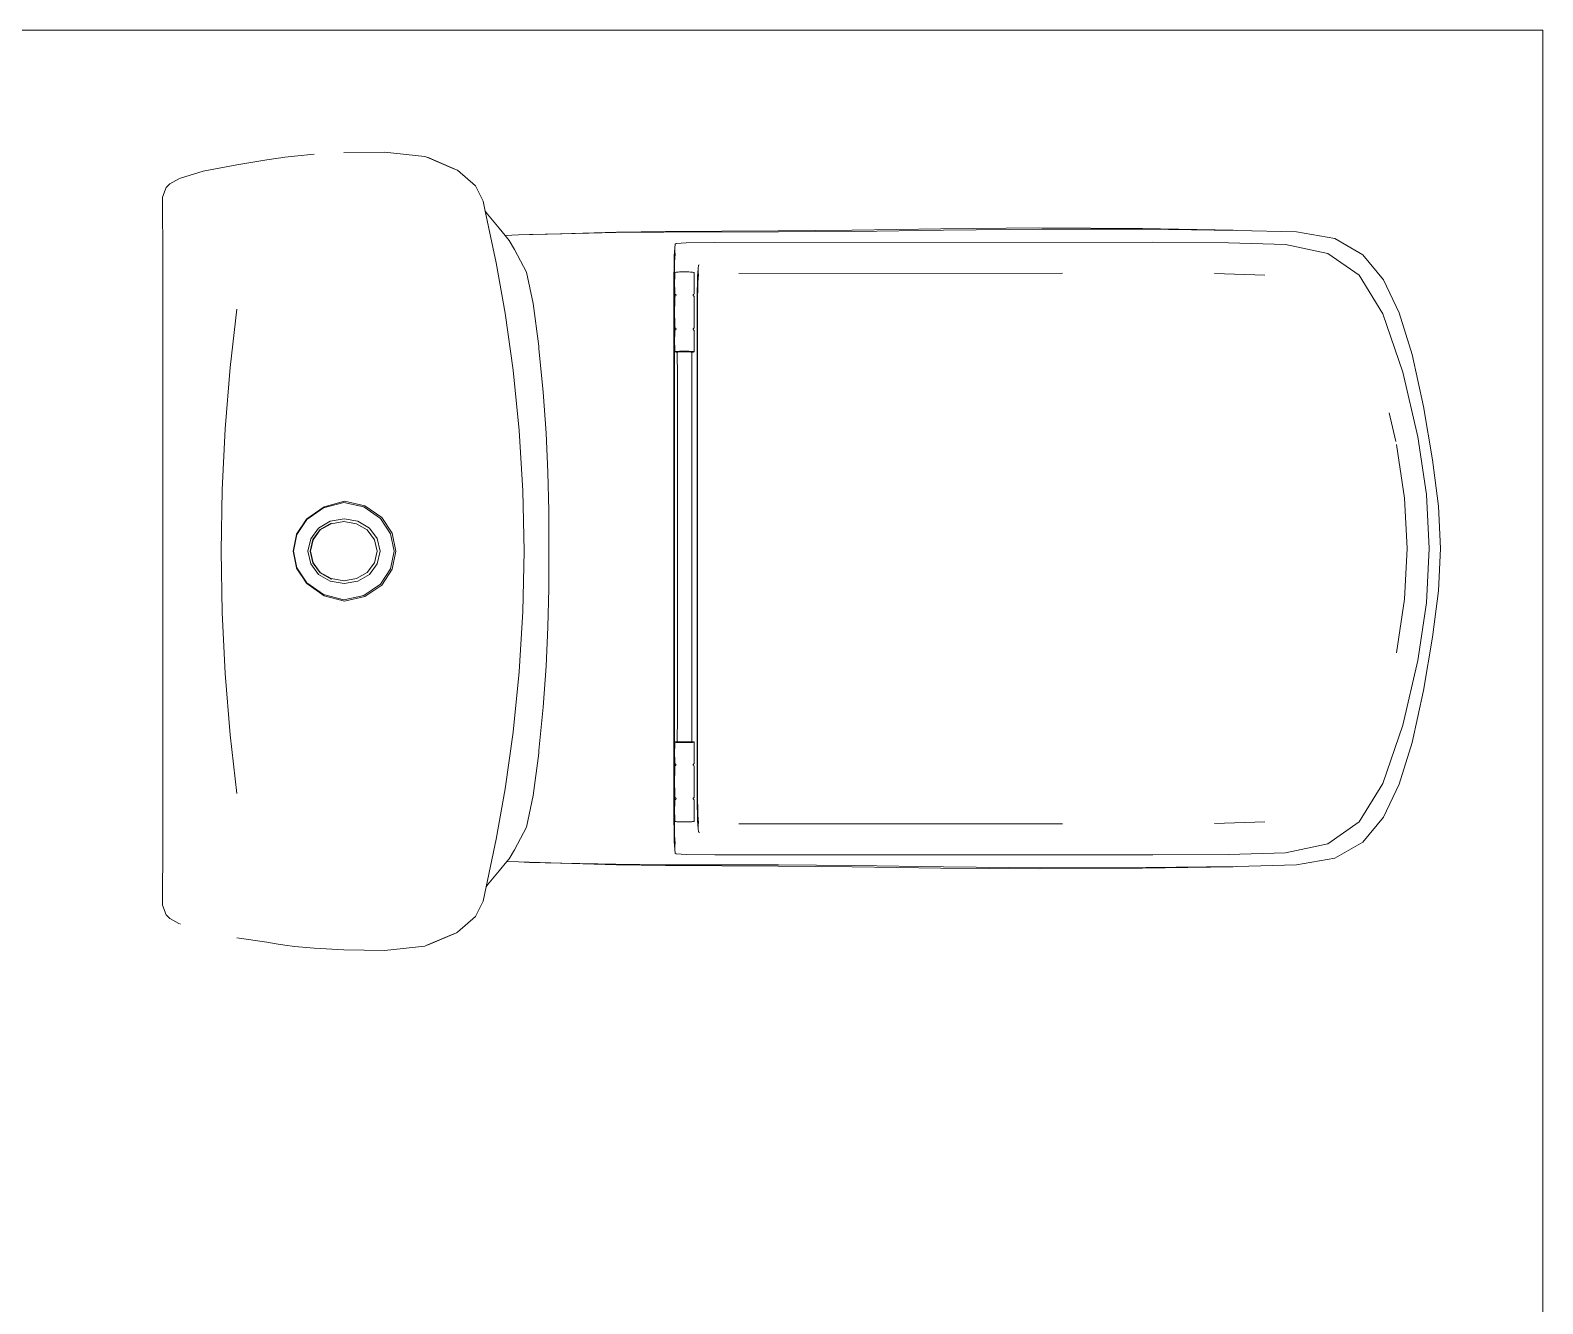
# Model space of a CAD drawing. Header units: inches. Extents: x 242965 to 445791, y 236206 to 423703.
# Drawn here: x 297132 to 298223, y 359868 to 360787 of the extents above; entities that cross this region are included whole.
import ezdxf

# ---------------------------------------------------------------- set-up
doc = ezdxf.new("R2010")
doc.units = ezdxf.units.IN
doc.header["$MEASUREMENT"] = 0
doc.layers.add('8', color=253, linetype='Continuous', lineweight=20)

# ---------------------------------------------------------------- blocks, each defined once
blk = doc.blocks.new('XIBET-MBA')
at = {"layer": '8'}
for p, q in [((408822.6, -34202.3), (408801.1, -34205.7)), ((408822.6, -34202.3), (408830.7, -34201.1)), ((408832.7, -34200.8), (408830.7, -34201.1)), ((408832.7, -34200.8), (408835.6, -34200.3)), ((408842.6, -34199.5), (408835.6, -34200.3)), ((408842.6, -34199.5), (408856.7, -34198.2)), ((408878.2, -34197), (408907.5, -34196.6)), ((408936.6, -34199.7), (408907.5, -34196.6)), ((408936.6, -34199.7), (408937.9, -34200.2)), ((408937.9, -34200.2), (408939, -34200.5)), ((408937.9, -34200.2), (408957.5, -34208.6)), ((408939, -34200.5), (408959.5, -34209.3)), ((408776.8, -34210.3), (408760.3, -34215.4)), ((408776.8, -34210.3), (408801.1, -34205.7)), ((408959.5, -34209.3), (408960.1, -34209.6)), ((408973, -34221), (408960.1, -34209.6)), ((408750.1, -34222.2), (408747.5, -34229.2)), ((408750.7, -34221.5), (408750.1, -34222.2)), ((408750.7, -34221.5), (408752.7, -34219.6)), ((408752.7, -34219.6), (408759.2, -34216)), ((408759.2, -34216), (408760.3, -34215.4)), ((408978.7, -34232), (408973, -34221)), ((408747.7, -34275.4), (408747.5, -34229.2)), ((408980.2, -34239.3), (408978.7, -34232)), ((408980.2, -34239.3), (408981.8, -34241.3)), ((408987.9, -34276.6), (408980.2, -34239.3)), ((408981.8, -34241.3), (408990.1, -34251.6)), ((408994.4, -34256.8), (408990.1, -34251.6)), ((409004.1, -34256.4), (408994.4, -34256.8)), ((408997.3, -34260.4), (408994.4, -34256.8)), ((409035.3, -34255.5), (409004.1, -34256.4)), ((409012.1, -34256), (409004.1, -34256.4)), ((409012.1, -34256), (409034.3, -34255.5)), ((409034.3, -34255.5), (409074.8, -34254.3)), ((409074.4, -34254.7), (409035.3, -34255.5)), ((409074.4, -34254.7), (409109, -34254.4)), ((409074.8, -34254.3), (409110.1, -34253.9)), ((409109, -34254.4), (409191.6, -34254.2)), ((409110.1, -34253.9), (409191.3, -34253.4)), ((409191.3, -34253.4), (409244.8, -34252.9)), ((409246.5, -34253.9), (409191.6, -34254.2)), ((409244.8, -34252.9), (409308.6, -34251.9)), ((409246.5, -34253.9), (409310.6, -34252.9)), ((409308.6, -34251.9), (409379.4, -34251.3)), ((409310.6, -34252.9), (409381.4, -34252.1)), ((409379.4, -34251.3), (409454.1, -34251.8)), ((409381.4, -34252.1), (409456.4, -34252.3)), ((409454.1, -34251.8), (409519.4, -34253)), ((409456.4, -34252.3), (409522.2, -34253.1)), ((409519.4, -34253), (409522.2, -34253.1)), ((409522.2, -34253.1), (409565.2, -34254.2)), ((409565.2, -34254.2), (409592.9, -34259)), ((409001.3, -34266.9), (408997.3, -34260.4)), ((409001.3, -34266.9), (409010, -34283.2)), ((409116.3, -34271.7), (409116.8, -34265.6)), ((409117.2, -34263), (409116.8, -34265.6)), ((409116.8, -34265.6), (409116.8, -34268.6)), ((409116.8, -34268.6), (409117.2, -34270)), ((409117.2, -34263), (409117.8, -34262.6)), ((409125.1, -34262), (409117.8, -34262.6)), ((409125.1, -34262), (409145.6, -34261.8)), ((409461.5, -34261.7), (409145.6, -34261.8)), ((409461.5, -34261.7), (409516.2, -34262)), ((409516.2, -34262), (409557.3, -34263.3)), ((409587.8, -34269.7), (409557.3, -34263.3)), ((409592.9, -34259), (409613.1, -34270.7)), ((408747.7, -34693.5), (408747.7, -34275.4)), ((408994.4, -34312.9), (408987.9, -34276.6)), ((409116.1, -34291.4), (409116.3, -34274.6)), ((409116.3, -34271.7), (409116.3, -34274.6)), ((409116.7, -34276), (409116.5, -34292.8)), ((409116.7, -34276), (409117.2, -34270)), ((409134, -34278.2), (409133.7, -34280.7)), ((409134, -34278.2), (409134.5, -34277.9)), ((409587.8, -34269.7), (409610.3, -34285.5)), ((409613.1, -34270.7), (409627.8, -34288.8)), ((409010, -34283.2), (409014.8, -34305.9)), ((409116.8, -34285.6), (409116.7, -34291.3)), ((409116.9, -34283.5), (409116.8, -34285.6)), ((409117, -34283.4), (409116.9, -34283.5)), ((409117.2, -34283.4), (409117, -34283.4)), ((409117.7, -34283.3), (409117.2, -34283.4)), ((409118.3, -34283.2), (409117.7, -34283.3)), ((409119.1, -34283.2), (409118.3, -34283.2)), ((409119.1, -34283.2), (409119.2, -34283.2)), ((409120.1, -34283.1), (409119.2, -34283.2)), ((409120.6, -34283.1), (409120.1, -34283.1)), ((409120.6, -34283.1), (409121.2, -34283.1)), ((409121.2, -34283.1), (409122.5, -34283)), ((409123.5, -34283), (409121.2, -34283.1)), ((409122.5, -34283), (409123.5, -34283)), ((409123.6, -34283), (409123.5, -34283)), ((409123.6, -34283), (409123.6, -34283)), ((409123.6, -34283), (409124.6, -34283)), ((409124.8, -34283.1), (409123.6, -34283)), ((409124.6, -34283), (409125.4, -34283.1)), ((409124.8, -34283.1), (409125.4, -34283.1)), ((409125.4, -34283.1), (409125.9, -34283.1)), ((409125.9, -34283.1), (409126.6, -34283.1)), ((409127, -34283.1), (409125.9, -34283.1)), ((409126.6, -34283.1), (409127, -34283.1)), ((409127, -34283.1), (409127, -34283.1)), ((409128.1, -34283.2), (409127, -34283.1)), ((409128.1, -34283.2), (409128.3, -34283.2)), ((409128.3, -34283.2), (409129, -34283.2)), ((409129.7, -34283.3), (409129, -34283.2)), ((409130.2, -34283.4), (409129.7, -34283.3)), ((409130.6, -34283.4), (409130.2, -34283.4)), ((409130.8, -34283.5), (409130.6, -34283.4)), ((409130.9, -34285.6), (409130.8, -34283.5)), ((409130.9, -34291.3), (409130.9, -34285.6)), ((409133.1, -34286.3), (409133, -34302)), ((409133.1, -34286.3), (409133.7, -34280.7)), ((409133.5, -34290.4), (409133.3, -34306)), ((409133.5, -34290.4), (409134, -34284.8)), ((409133.7, -34280.7), (409133.6, -34283.5)), ((409133.6, -34283.5), (409134, -34284.8)), ((409396.5, -34284), (409162.9, -34284.1)), ((409542.2, -34285.4), (409506, -34284.2)), ((409627.4, -34313.2), (409610.3, -34285.5)), ((409627.8, -34288.8), (409639.3, -34312.5)), ((409116.1, -34291.4), (409116.1, -34673.8)), ((409116.5, -34292.8), (409116.5, -34672.5)), ((409116.7, -34291.3), (409116.8, -34297)), ((409116.8, -34297), (409116.9, -34299.1)), ((409116.9, -34300.6), (409116.8, -34303.6)), ((409116.9, -34299.1), (409117.1, -34299.2)), ((409116.9, -34300.6), (409117, -34300.5)), ((409117.1, -34300.4), (409117, -34300.5)), ((409117.3, -34299.3), (409117.2, -34299.3)), ((409117.5, -34299.4), (409117.3, -34299.3)), ((409117.4, -34300.3), (409117.5, -34300.2)), ((409117.6, -34299.6), (409117.5, -34299.4)), ((409117.6, -34300.1), (409117.5, -34300.2)), ((409117.6, -34299.6), (409117.7, -34299.8)), ((409117.7, -34299.8), (409117.6, -34300.1)), ((409117.6, -34300.1), (409117.7, -34300)), ((409130, -34299.8), (409130.1, -34299.6)), ((409130.1, -34300.1), (409130, -34299.8)), ((409130.1, -34299.6), (409130.2, -34299.4)), ((409130.2, -34300.3), (409130.1, -34300.1)), ((409130.3, -34299.3), (409130.2, -34299.4)), ((409130.2, -34300.3), (409130.3, -34300.4)), ((409130.3, -34300.4), (409130.2, -34300.3)), ((409130.3, -34299.3), (409130.3, -34299.3)), ((409130.3, -34299.3), (409130.4, -34299.3)), ((409130.3, -34300.4), (409130.4, -34300.4)), ((409130.4, -34299.3), (409130.5, -34299.3)), ((409130.4, -34300.4), (409130.6, -34300.5)), ((409130.8, -34300.6), (409130.6, -34300.5)), ((409130.7, -34299.1), (409130.8, -34299.1)), ((409130.8, -34299.1), (409130.9, -34297)), ((409130.9, -34303.6), (409130.8, -34300.6)), ((409130.9, -34297), (409130.9, -34291.3)), ((409132.9, -34304.7), (409133, -34302)), ((408801, -34309.8), (408796.2, -34352.1)), ((409000.2, -34354), (408994.4, -34312.9)), ((409014.8, -34305.9), (409018.8, -34336.6)), ((409116.8, -34303.6), (409116.7, -34312.1)), ((409116.7, -34312.1), (409116.8, -34320.6)), ((409130.9, -34312.1), (409130.9, -34303.6)), ((409130.9, -34320.6), (409130.9, -34312.1)), ((409132.9, -34304.7), (409132.9, -34660.5)), ((409133.3, -34306), (409133.3, -34659.3)), ((409639.3, -34312.5), (409648.6, -34342.6)), ((409116.8, -34320.6), (409116.9, -34323.5)), ((409116.9, -34323.5), (409117.1, -34323.6)), ((409117.3, -34323.7), (409117.2, -34323.7)), ((409117.5, -34323.9), (409117.3, -34323.7)), ((409117.6, -34324.1), (409117.5, -34323.9)), ((409130.1, -34324.1), (409130.2, -34323.9)), ((409130.3, -34323.8), (409130.2, -34323.9)), ((409130.5, -34323.7), (409130.3, -34323.8)), ((409130.7, -34323.6), (409130.8, -34323.5)), ((409130.8, -34323.5), (409130.9, -34320.6)), ((409627.4, -34313.2), (409641.9, -34355.3)), ((409116.8, -34327.1), (409116.7, -34332.8)), ((409116.7, -34332.8), (409116.8, -34338.6)), ((409116.9, -34325.1), (409116.8, -34327.1)), ((409116.9, -34325.1), (409117, -34325)), ((409117.1, -34324.9), (409117, -34325)), ((409117.1, -34324.9), (409117.4, -34324.8)), ((409117.4, -34324.8), (409117.5, -34324.7)), ((409117.6, -34324.1), (409117.7, -34324.3)), ((409117.7, -34324.3), (409117.6, -34324.5)), ((409130, -34324.3), (409130.1, -34324.1)), ((409130.1, -34324.5), (409130, -34324.3)), ((409130.2, -34324.7), (409130.1, -34324.5)), ((409130.3, -34324.9), (409130.2, -34324.7)), ((409130.2, -34324.8), (409130.3, -34324.9)), ((409130.3, -34324.9), (409130.4, -34324.9)), ((409130.4, -34324.9), (409130.6, -34325)), ((409130.8, -34325.1), (409130.6, -34325)), ((409130.9, -34327.1), (409130.8, -34325.1)), ((409130.9, -34332.8), (409130.9, -34327.1)), ((409130.9, -34338.6), (409130.9, -34332.8)), ((409018.8, -34336.6), (409018.9, -34338.4)), ((409018.9, -34338.4), (409021.8, -34369.7)), ((409116.8, -34338.6), (409116.9, -34340.6)), ((409117, -34340.6), (409116.9, -34340.6)), ((409116.9, -34340.6), (409117.2, -34340.7)), ((409117.2, -34340.5), (409117, -34340.6)), ((409117.7, -34340.4), (409117.2, -34340.5)), ((409117.2, -34340.7), (409117.4, -34340.8)), ((409117.4, -34340.8), (409117.7, -34340.9)), ((409118.3, -34340.4), (409117.7, -34340.4)), ((409117.7, -34340.9), (409118.2, -34340.9)), ((409118.5, -34340.9), (409118.2, -34340.9)), ((409119.2, -34340.4), (409118.3, -34340.4)), ((409118.4, -34340.9), (409118.3, -34340.8)), ((409118.5, -34340.9), (409118.4, -34340.9)), ((409118.6, -34341), (409118.5, -34340.9)), ((409118.6, -34340.9), (409118.6, -34341)), ((409118.8, -34340.9), (409118.6, -34340.9)), ((409118.7, -34358.6), (409118.6, -34341)), ((409119.1, -34340.8), (409118.8, -34340.9)), ((409119.6, -34340.8), (409119.1, -34340.8)), ((409120.1, -34340.3), (409119.2, -34340.4)), ((409120.3, -34340.8), (409119.6, -34340.8)), ((409121.2, -34340.3), (409120.1, -34340.3)), ((409121, -34340.7), (409120.3, -34340.8)), ((409121.8, -34340.7), (409121, -34340.7)), ((409122.3, -34340.3), (409121.2, -34340.3)), ((409122.7, -34340.7), (409121.8, -34340.7)), ((409123.5, -34340.3), (409122.3, -34340.3)), ((409123.6, -34340.7), (409122.7, -34340.7)), ((409124.8, -34340.3), (409123.5, -34340.3)), ((409124.5, -34340.7), (409123.6, -34340.7)), ((409125.4, -34340.7), (409124.5, -34340.7)), ((409125.9, -34340.3), (409124.8, -34340.3)), ((409126.3, -34340.7), (409125.4, -34340.7)), ((409127, -34340.3), (409125.9, -34340.3)), ((409127.1, -34340.8), (409126.3, -34340.7)), ((409128.1, -34340.4), (409127, -34340.3)), ((409127.7, -34340.8), (409127.1, -34340.8)), ((409128.3, -34340.8), (409127.7, -34340.8)), ((409129, -34340.4), (409128.1, -34340.4)), ((409128.7, -34340.9), (409128.3, -34340.8)), ((409129, -34340.9), (409128.7, -34340.9)), ((409129.7, -34340.4), (409129, -34340.4)), ((409129.1, -34341), (409129, -34340.9)), ((409129, -34358.6), (409129.1, -34341)), ((409129.4, -34340.9), (409129.1, -34341)), ((409130.2, -34340.5), (409129.7, -34340.4)), ((409129.7, -34340.9), (409130.2, -34340.9)), ((409129.7, -34340.9), (409129.7, -34340.9)), ((409130.6, -34340.6), (409130.2, -34340.5)), ((409130.2, -34340.9), (409130.4, -34340.8)), ((409130.4, -34340.8), (409130.7, -34340.7)), ((409130.8, -34340.6), (409130.6, -34340.6)), ((409130.7, -34340.7), (409130.8, -34340.6)), ((409130.8, -34340.6), (409130.9, -34338.6)), ((409648.6, -34342.6), (409656.8, -34380.1)), ((408796.2, -34352.1), (408792.5, -34396.2)), ((409004.6, -34397.5), (409000.2, -34354)), ((409641.9, -34355.3), (409652.7, -34402)), ((409118.7, -34358.6), (409118.7, -34604.2)), ((409129, -34358.6), (409129, -34604.2)), ((409021.8, -34369.7), (409024, -34399.4)), ((409632, -34384.8), (409636.8, -34405.4)), ((409656.8, -34380.1), (409663.3, -34418.6)), ((408792.5, -34396.2), (408790.4, -34440.3)), ((409007.2, -34441), (409004.6, -34397.5)), ((409024, -34399.4), (409025.3, -34427.4)), ((409637.3, -34407.6), (409643.1, -34446.3)), ((409652.7, -34402), (409658.9, -34443.6)), ((409663.3, -34418.6), (409667.5, -34451.9)), ((409025.3, -34427.4), (409026, -34455.4)), ((408790.4, -34440.3), (408789.7, -34484.5)), ((409006.9, -34440.9), (409006.9, -34441)), ((409008.1, -34484.5), (409007.2, -34441)), ((409658.9, -34443.6), (409660.9, -34482.6)), ((408851.3, -34461.4), (408863.6, -34452.9)), ((408863.9, -34452.4), (408851.4, -34461.1)), ((408863.6, -34453.1), (408851.4, -34461.6)), ((408878.2, -34449.3), (408863.6, -34453.1)), ((408863.6, -34452.9), (408863.7, -34452.8)), ((408863.7, -34452.8), (408863.9, -34452.7)), ((408878.7, -34448.5), (408863.9, -34452.4)), ((408892.6, -34452.6), (408878.2, -34449.3)), ((408893.3, -34451.8), (408878.7, -34448.5)), ((408904.5, -34460.8), (408892.6, -34452.6)), ((408905.5, -34460.1), (408893.3, -34451.8)), ((409643.1, -34446.3), (409644.9, -34482.6)), ((409669, -34482.5), (409667.5, -34451.9)), ((408851.4, -34461.1), (408844, -34472.2)), ((408844, -34472.4), (408851.3, -34461.4)), ((408851.4, -34461.6), (408844.2, -34472.5)), ((408859.9, -34467.8), (408868.4, -34462.9)), ((408861.1, -34468.8), (408869, -34464.2)), ((408869, -34464.7), (408861.2, -34469.2)), ((408878.3, -34461.1), (408868.4, -34462.9)), ((408878.1, -34463.1), (408869, -34464.7)), ((408869.1, -34464.2), (408869, -34464.2)), ((408887.2, -34464.7), (408878.1, -34463.1)), ((408878.3, -34461.1), (408888.2, -34462.8)), ((408878.3, -34462.6), (408878.4, -34462.6)), ((408895, -34469.2), (408887.2, -34464.7)), ((408896.6, -34467.8), (408888.2, -34462.8)), ((408911.9, -34471.9), (408904.5, -34460.8)), ((408913, -34471.5), (408905.5, -34460.1)), ((409026, -34455.4), (409026.1, -34483.4)), ((408841.6, -34484.5), (408844, -34472.4)), ((408841.8, -34484.5), (408844.2, -34472.5)), ((408844, -34472.4), (408844, -34472.2)), ((408852.2, -34484.5), (408854.3, -34475.5)), ((408853.8, -34484.5), (408855.7, -34476)), ((408854.1, -34484.5), (408856, -34476.2)), ((408859.9, -34467.8), (408854.3, -34475.5)), ((408861, -34468.9), (408855.7, -34476)), ((408861.2, -34469.2), (408856, -34476.2)), ((408861, -34468.9), (408861.1, -34468.8)), ((408900.2, -34476.2), (408895, -34469.2)), ((408896.6, -34467.8), (408902.2, -34475.4)), ((408902.1, -34484.5), (408900.2, -34476.2)), ((408904.4, -34484.5), (408902.2, -34475.4)), ((408914.4, -34484.5), (408911.9, -34471.9)), ((408915.7, -34484.5), (408913, -34471.5)), ((408789.7, -34484.5), (408790.4, -34528.6)), ((408844, -34496.6), (408841.6, -34484.5)), ((408844.2, -34496.5), (408841.8, -34484.5)), ((408854.3, -34493.5), (408852.2, -34484.5)), ((408855.7, -34493), (408853.8, -34484.5)), ((408856, -34492.8), (408854.1, -34484.5)), ((408902.1, -34484.5), (408900.2, -34492.8)), ((408904.4, -34484.5), (408902.2, -34493.5)), ((408914.4, -34484.5), (408911.9, -34497.1)), ((408915.7, -34484.5), (408913, -34497.4)), ((409007.2, -34528), (409008.1, -34484.5)), ((409026.1, -34483.4), (409026, -34511.4)), ((409644.9, -34482.6), (409643.1, -34519)), ((409660.9, -34482.6), (409658.9, -34521.7)), ((409667.5, -34513.1), (409669, -34482.5)), ((408851.3, -34507.5), (408844, -34496.6)), ((408844, -34496.8), (408844, -34496.6)), ((408851.4, -34507.9), (408844, -34496.8)), ((408851.4, -34507.4), (408844.2, -34496.5)), ((408859.9, -34501.2), (408854.3, -34493.5)), ((408861, -34500.1), (408855.7, -34493)), ((408861.2, -34499.8), (408856, -34492.8)), ((408895, -34499.8), (408900.2, -34492.8)), ((408902.2, -34493.5), (408896.6, -34501.2)), ((408904.5, -34508.2), (408911.9, -34497.1)), ((408905.5, -34508.9), (408913, -34497.4)), ((408863.6, -34516.1), (408851.3, -34507.5)), ((408851.4, -34507.4), (408863.6, -34515.8)), ((408851.4, -34507.9), (408863.9, -34516.6)), ((408868.4, -34506.1), (408859.9, -34501.2)), ((408861.1, -34500.2), (408861, -34500.1)), ((408869, -34504.7), (408861.1, -34500.2)), ((408861.2, -34499.8), (408869, -34504.3)), ((408878.3, -34507.9), (408868.4, -34506.1)), ((408878.1, -34505.9), (408869, -34504.3)), ((408869, -34504.7), (408869.1, -34504.8)), ((408869, -34504.7), (408869, -34504.7)), ((408878.1, -34505.9), (408887.2, -34504.3)), ((408888.2, -34506.2), (408878.3, -34507.9)), ((408878.3, -34506.4), (408878.4, -34506.4)), ((408895, -34499.8), (408887.2, -34504.3)), ((408896.6, -34501.2), (408888.2, -34506.2)), ((408904.5, -34508.2), (408892.6, -34516.4)), ((408905.5, -34508.9), (408893.3, -34517.2)), ((408878.2, -34519.6), (408863.6, -34515.8)), ((408863.6, -34516.1), (408863.7, -34516.2)), ((408863.9, -34516.3), (408863.7, -34516.2)), ((408878.7, -34520.5), (408863.9, -34516.6)), ((408878.2, -34519.6), (408892.6, -34516.4)), ((408878.7, -34520.5), (408893.3, -34517.2)), ((409026, -34511.4), (409025.3, -34539.4)), ((409637.3, -34557.7), (409643.1, -34519)), ((409663.3, -34546.4), (409667.5, -34513.1)), ((408792.5, -34572.8), (408790.4, -34528.6)), ((409004.6, -34571.5), (409007.2, -34528)), ((409006.9, -34528.1), (409006.9, -34527.9)), ((409652.7, -34563.3), (409658.9, -34521.7)), ((409025.3, -34539.4), (409024, -34567.4)), ((409663.3, -34546.4), (409656.8, -34584.9)), ((409652.7, -34563.3), (409641.9, -34610)), ((408792.5, -34572.8), (408796.2, -34616.9)), ((409000.2, -34615), (409004.6, -34571.5)), ((409024, -34567.4), (409021.8, -34597.1)), ((409648.6, -34622.4), (409656.8, -34584.9)), ((409021.8, -34597.1), (409018.9, -34628.3)), ((409118.6, -34621.8), (409118.7, -34604.2)), ((409129.1, -34621.8), (409129, -34604.2)), ((408801, -34659.2), (408796.2, -34616.9)), ((408994.4, -34656), (409000.2, -34615)), ((409627.4, -34652), (409641.9, -34610)), ((409018.8, -34630.1), (409018.9, -34628.3)), ((409116.8, -34624.2), (409116.7, -34630)), ((409116.9, -34622.2), (409116.8, -34624.2)), ((409116.9, -34622.2), (409117.1, -34622.1)), ((409116.9, -34622.2), (409117, -34622.2)), ((409117.2, -34622.3), (409117, -34622.2)), ((409117.2, -34622.1), (409117.1, -34622.1)), ((409117.4, -34622), (409117.2, -34622.1)), ((409117.2, -34622.3), (409117.7, -34622.4)), ((409117.7, -34622), (409117.4, -34622)), ((409118.2, -34621.9), (409117.7, -34622)), ((409118.3, -34622.4), (409117.7, -34622.4)), ((409118.2, -34621.9), (409118.4, -34621.9)), ((409118.3, -34622), (409118.4, -34621.9)), ((409118.3, -34622.4), (409119.2, -34622.4)), ((409118.4, -34621.9), (409118.6, -34621.8)), ((409118.4, -34621.9), (409118.4, -34621.9)), ((409118.6, -34621.8), (409118.6, -34621.9)), ((409118.8, -34621.9), (409118.6, -34621.9)), ((409118.8, -34621.9), (409119.1, -34622)), ((409119.6, -34622), (409119.1, -34622)), ((409120.1, -34622.5), (409119.2, -34622.4)), ((409119.6, -34622), (409120.3, -34622)), ((409120.1, -34622.5), (409121.2, -34622.5)), ((409121, -34622.1), (409120.3, -34622)), ((409121, -34622.1), (409121.8, -34622.1)), ((409122.3, -34622.5), (409121.2, -34622.5)), ((409122.7, -34622.1), (409121.8, -34622.1)), ((409122.3, -34622.5), (409123.5, -34622.5)), ((409122.7, -34622.1), (409123.6, -34622.1)), ((409124.8, -34622.5), (409123.5, -34622.5)), ((409124.5, -34622.1), (409123.6, -34622.1)), ((409124.5, -34622.1), (409125.4, -34622.1)), ((409124.8, -34622.5), (409125.9, -34622.5)), ((409126.3, -34622.1), (409125.4, -34622.1)), ((409127, -34622.5), (409125.9, -34622.5)), ((409126.3, -34622.1), (409127.1, -34622)), ((409127, -34622.5), (409128.1, -34622.4)), ((409127.7, -34622), (409127.1, -34622)), ((409127.7, -34622), (409128.3, -34622)), ((409129, -34622.4), (409128.1, -34622.4)), ((409128.7, -34621.9), (409128.3, -34622)), ((409128.7, -34621.9), (409129, -34621.9)), ((409129.1, -34621.8), (409129, -34621.9)), ((409129, -34622.4), (409129.7, -34622.4)), ((409130.2, -34622), (409129.7, -34621.9)), ((409129.7, -34621.9), (409129.7, -34621.9)), ((409130.2, -34622.3), (409129.7, -34622.4)), ((409130.4, -34622), (409130.2, -34622)), ((409130.2, -34622.3), (409130.6, -34622.2)), ((409130.7, -34622.1), (409130.4, -34622)), ((409130.8, -34622.2), (409130.6, -34622.2)), ((409130.8, -34622.2), (409130.7, -34622.1)), ((409130.9, -34624.2), (409130.8, -34622.2)), ((409130.9, -34630), (409130.9, -34624.2)), ((409648.6, -34622.4), (409639.3, -34652.6)), ((409018.8, -34630.1), (409014.8, -34660.8)), ((409116.7, -34630), (409116.8, -34635.7)), ((409116.8, -34635.7), (409116.9, -34637.7)), ((409116.9, -34639.3), (409116.8, -34642.2)), ((409116.9, -34637.7), (409117, -34637.8)), ((409117.1, -34639.2), (409116.9, -34639.3)), ((409117, -34637.8), (409117.1, -34637.9)), ((409117.1, -34637.9), (409117.4, -34638)), ((409117.2, -34639.1), (409117.3, -34639.1)), ((409117.3, -34639.1), (409117.5, -34638.9)), ((409117.4, -34638), (409117.5, -34638.1)), ((409117.5, -34638.9), (409117.6, -34638.7)), ((409117.6, -34638.3), (409117.7, -34638.5)), ((409117.7, -34638.5), (409117.6, -34638.7)), ((409130, -34638.5), (409130.1, -34638.3)), ((409130.1, -34638.7), (409130, -34638.5)), ((409130.1, -34638.3), (409130.2, -34638.1)), ((409130.2, -34638.9), (409130.1, -34638.7)), ((409130.2, -34638), (409130.3, -34637.9)), ((409130.2, -34638.1), (409130.3, -34637.9)), ((409130.4, -34637.9), (409130.3, -34637.9)), ((409130.5, -34639.1), (409130.3, -34639)), ((409130.6, -34637.8), (409130.4, -34637.9)), ((409130.6, -34637.8), (409130.8, -34637.7)), ((409130.8, -34639.3), (409130.7, -34639.2)), ((409130.8, -34637.7), (409130.9, -34635.7)), ((409130.9, -34642.2), (409130.8, -34639.3)), ((409130.9, -34635.7), (409130.9, -34630)), ((409116.8, -34642.2), (409116.7, -34650.7)), ((409116.7, -34650.7), (409116.8, -34659.2)), ((409130.9, -34650.7), (409130.9, -34642.2)), ((409130.9, -34659.2), (409130.9, -34650.7)), ((408987.9, -34692.3), (408994.4, -34656)), ((409014.8, -34660.8), (409010, -34683.5)), ((409116.8, -34659.2), (409116.9, -34662.2)), ((409130.8, -34662.2), (409130.9, -34659.2)), ((409133, -34663.3), (409132.9, -34660.5)), ((409133.5, -34674.8), (409133.3, -34659.3)), ((409610.3, -34679.7), (409627.4, -34652)), ((409627.8, -34676.3), (409639.3, -34652.6)), ((409116.7, -34689.2), (409116.5, -34672.5)), ((409116.8, -34665.8), (409116.7, -34671.5)), ((409116.7, -34671.5), (409116.8, -34677.2)), ((409116.9, -34663.7), (409116.8, -34665.8)), ((409116.9, -34662.2), (409117, -34662.3)), ((409117.1, -34663.6), (409116.9, -34663.7)), ((409117, -34662.3), (409117.1, -34662.4)), ((409117.4, -34662.5), (409117.2, -34662.4)), ((409117.2, -34663.5), (409117.3, -34663.5)), ((409117.3, -34663.5), (409117.5, -34663.4)), ((409117.4, -34662.5), (409117.5, -34662.6)), ((409117.5, -34662.6), (409117.6, -34662.7)), ((409117.5, -34663.4), (409117.6, -34663.2)), ((409117.6, -34662.7), (409117.7, -34663)), ((409117.7, -34662.8), (409117.6, -34662.7)), ((409117.7, -34663), (409117.6, -34663.2)), ((409130, -34663), (409130.1, -34662.7)), ((409130.1, -34663.2), (409130, -34663)), ((409130.1, -34662.7), (409130.2, -34662.5)), ((409130.2, -34663.4), (409130.1, -34663.2)), ((409130.2, -34662.5), (409130.3, -34662.4)), ((409130.2, -34662.5), (409130.3, -34662.4)), ((409130.4, -34662.4), (409130.3, -34662.4)), ((409130.5, -34663.5), (409130.3, -34663.5)), ((409130.6, -34662.3), (409130.4, -34662.4)), ((409130.6, -34662.3), (409130.8, -34662.2)), ((409130.8, -34663.7), (409130.7, -34663.7)), ((409130.9, -34665.8), (409130.8, -34663.7)), ((409130.9, -34671.5), (409130.9, -34665.8)), ((409130.9, -34677.2), (409130.9, -34671.5)), ((409133.1, -34678.9), (409133, -34663.3)), ((409010, -34683.5), (409001.3, -34699.8)), ((409116.3, -34690.6), (409116.1, -34673.8)), ((409116.8, -34677.2), (409116.9, -34679.3)), ((409116.9, -34679.3), (409117, -34679.4)), ((409117.2, -34679.4), (409117, -34679.4)), ((409117.2, -34679.4), (409117.7, -34679.5)), ((409118.3, -34679.6), (409117.7, -34679.5)), ((409118.3, -34679.6), (409119.1, -34679.6)), ((409119.2, -34679.6), (409119.1, -34679.6)), ((409120.1, -34679.7), (409119.2, -34679.6)), ((409120.4, -34679.7), (409120.1, -34679.7)), ((409120.1, -34679.7), (409120.6, -34679.7)), ((409120.6, -34679.7), (409121.9, -34679.7)), ((409122.3, -34679.7), (409121.9, -34679.7)), ((409122.3, -34679.7), (409123.5, -34679.7)), ((409122.3, -34679.7), (409122.5, -34679.8)), ((409123.5, -34679.7), (409122.5, -34679.8)), ((409123.6, -34679.7), (409123.5, -34679.7)), ((409124.6, -34679.8), (409123.6, -34679.7)), ((409124.8, -34679.7), (409123.6, -34679.7)), ((409125.4, -34679.7), (409124.6, -34679.8)), ((409124.8, -34679.7), (409125.4, -34679.7)), ((409125.9, -34679.7), (409125.4, -34679.7)), ((409126.6, -34679.7), (409125.9, -34679.7)), ((409127, -34679.7), (409125.9, -34679.7)), ((409127, -34679.7), (409126.6, -34679.7)), ((409127, -34679.7), (409128.1, -34679.6)), ((409127, -34679.7), (409127, -34679.7)), ((409128.3, -34679.6), (409128.1, -34679.6)), ((409129, -34679.6), (409128.3, -34679.6)), ((409129, -34679.6), (409129.7, -34679.5)), ((409130.2, -34679.4), (409129.7, -34679.5)), ((409130.2, -34679.4), (409130.6, -34679.4)), ((409130.8, -34679.3), (409130.6, -34679.4)), ((409130.8, -34679.3), (409130.9, -34677.2)), ((409133.1, -34678.9), (409133.7, -34684.6)), ((409133.5, -34674.8), (409134, -34680.5)), ((409133.6, -34681.8), (409134, -34680.5)), ((409133.6, -34681.8), (409133.7, -34684.6)), ((409396.5, -34681.2), (409162.9, -34681.2)), ((409506, -34681), (409542.2, -34679.8)), ((409587.8, -34695.5), (409610.3, -34679.7)), ((409627.8, -34676.3), (409613.1, -34694.3)), ((408747.7, -34693.5), (408747.5, -34739.8)), ((408987.9, -34692.3), (408980.9, -34726.5)), ((409116.3, -34690.6), (409116.3, -34693.6)), ((409116.3, -34693.6), (409116.8, -34699.7)), ((409116.7, -34689.2), (409117.2, -34695.3)), ((409134, -34687), (409133.7, -34684.6)), ((409134, -34687), (409134.6, -34687.3)), ((409592.9, -34706), (409613.1, -34694.3)), ((408997.3, -34706.3), (409001.3, -34699.8)), ((409116.8, -34696.7), (409117.2, -34695.3)), ((409116.8, -34696.7), (409116.8, -34699.7)), ((409117.2, -34702.3), (409116.8, -34699.7)), ((409117.2, -34702.3), (409117.8, -34702.7)), ((409125.1, -34703.3), (409117.8, -34702.7)), ((409125.1, -34703.3), (409145.6, -34703.4)), ((409461.5, -34703.6), (409145.6, -34703.4)), ((409516.2, -34703.3), (409461.5, -34703.6)), ((409516.2, -34703.3), (409557.3, -34702)), ((409557.3, -34702), (409587.8, -34695.5)), ((408990.1, -34715), (408981.8, -34725.2)), ((408990.1, -34715), (408995.7, -34708.3)), ((408995.7, -34708.3), (408997.3, -34706.3)), ((408995.7, -34708.3), (409004.1, -34708.6)), ((409004.1, -34708.6), (409035.3, -34709.5)), ((409004.1, -34708.6), (409012.1, -34709)), ((409034.3, -34709.6), (409012.1, -34709)), ((409074.8, -34710.7), (409034.3, -34709.6)), ((409074.4, -34710.3), (409035.3, -34709.5)), ((409074.4, -34710.3), (409109, -34710.6)), ((409110.1, -34711.2), (409074.8, -34710.7)), ((409109, -34710.6), (409191.6, -34710.8)), ((409110.1, -34711.2), (409191.3, -34711.6)), ((409244.8, -34712.2), (409191.3, -34711.6)), ((409246.5, -34711.2), (409191.6, -34710.8)), ((409308.6, -34713.1), (409244.8, -34712.2)), ((409246.5, -34711.2), (409310.6, -34712.1)), ((409379.4, -34713.7), (409308.6, -34713.1)), ((409381.4, -34712.9), (409310.6, -34712.1)), ((409454.1, -34713.2), (409379.4, -34713.7)), ((409381.4, -34712.9), (409456.4, -34712.7)), ((409519.4, -34712.1), (409454.1, -34713.2)), ((409522.2, -34712), (409456.4, -34712.7)), ((409522.2, -34712), (409519.4, -34712.1)), ((409522.2, -34712), (409565.2, -34710.8)), ((409592.9, -34706), (409565.2, -34710.8)), ((408978.7, -34737), (408980.9, -34726.5)), ((408981.8, -34725.2), (408980.9, -34726.5)), ((408973, -34747.9), (408978.7, -34737)), ((408750.1, -34746.7), (408747.5, -34739.8)), ((408750.1, -34746.7), (408750.7, -34747.4)), ((408752.7, -34749.4), (408750.7, -34747.4)), ((408750.7, -34747.4), (408750.7, -34747.4)), ((408960.1, -34759.4), (408973, -34747.9)), ((408759.2, -34753), (408752.7, -34749.4)), ((408759.2, -34753), (408760.3, -34753.6)), ((408959.5, -34759.7), (408939, -34768.4)), ((408960.1, -34759.4), (408959.5, -34759.7)), ((408822.6, -34766.6), (408801.1, -34763.3)), ((408830.7, -34767.9), (408822.6, -34766.6)), ((408832.7, -34768.2), (408830.7, -34767.9)), ((408835.6, -34768.6), (408832.7, -34768.2)), ((408842.6, -34769.5), (408835.6, -34768.6)), ((408856.7, -34770.8), (408842.6, -34769.5)), ((408878.2, -34772), (408856.7, -34770.8)), ((408936.6, -34769.3), (408907.5, -34772.4)), ((408937.9, -34768.7), (408936.6, -34769.3)), ((408938, -34768.7), (408937.9, -34768.7)), ((408957.5, -34760.4), (408938, -34768.7)), ((408939, -34768.4), (408938, -34768.7)), ((408907.5, -34772.4), (408878.2, -34772))]:
    blk.add_line(p, q, dxfattribs=at)

msp = doc.modelspace()

# ---------------------------------------------------------------- linework, layer by layer
at = {"layer": '8'}
msp.add_lwpolyline([(296041.382, 360786.981), (298222.761, 360786.981), (298222.761, 358834.818), (296041.382, 358834.818)], close=True, dxfattribs=at)

# ---------------------------------------------------------------- block references
msp.add_blockref('XIBET-MBA', (-111519.963, 394895.715), dxfattribs=at)

doc.saveas('drawing.dxf')
